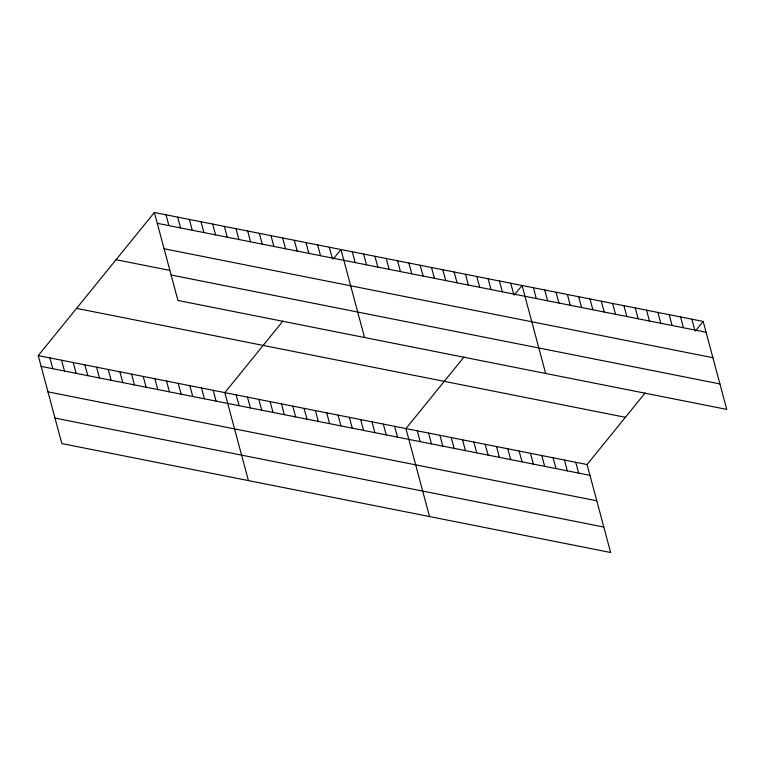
<?xml version="1.0" encoding="UTF-8"?>
<svg xmlns="http://www.w3.org/2000/svg" width="765" height="765" viewBox="0 0 765 765"><rect width="100%" height="100%" fill="white"/><g stroke="black" fill="none" stroke-linecap="round" stroke-linejoin="round"><path stroke-width="1.15" d="M645.115 392.981L587.061 464.527L610.633 552.502L61.822 443.566L38.25 355.591L154.367 212.498L703.178 321.434L726.75 409.409L177.939 300.473L154.367 212.498M282.907 321.08L224.843 392.636L248.415 480.602M333.157 259.153L340.961 249.533L364.542 337.508M464.011 357.035L405.947 428.582L429.519 516.557M514.262 295.099L522.074 285.488L545.646 373.454M695.375 331.054L703.178 321.434M157.265 223.304L706.076 332.24M164.093 248.768L712.894 357.704M116.05 259.718L169.696 270.37M171.121 275.008L719.922 383.934M76.567 308.372L625.378 417.308M38.25 355.591L587.061 464.527M41.147 366.397L589.949 475.333M47.965 391.862L596.777 500.798M54.994 418.101L603.805 527.037M691.856 319.187L694.754 329.992M680.544 316.94L683.432 327.745M669.222 314.692L672.119 325.498M657.9 312.445L660.797 323.251M646.578 310.198L649.475 321.004M635.266 307.951L638.153 318.756M623.944 305.704L626.841 316.509M612.622 303.456L615.519 314.262M601.309 301.209L604.197 312.015M589.987 298.962L592.885 309.768M578.665 296.715L581.563 307.52M567.353 294.468L570.241 305.273M556.031 292.22L558.928 303.026M544.709 289.973L547.606 300.779M533.387 287.736L536.284 298.532M575.739 462.28L578.636 473.086M564.417 460.033L567.314 470.838M510.752 283.241L513.65 294.037M553.095 457.786L555.992 468.591M499.43 280.994L502.328 291.79M541.783 455.538L544.67 466.344M488.118 278.747L491.006 289.543M530.461 453.291L533.358 464.097M476.796 276.5L479.693 287.296M519.139 451.044L522.036 461.85M465.474 274.252L468.371 285.049M507.826 448.806L510.714 459.602M454.161 272.005L457.049 282.811M496.504 446.559L499.402 457.355M442.839 269.758L445.737 280.564M485.182 444.312L488.08 455.108M431.517 267.511L434.415 278.317M473.87 442.065L476.758 452.861M420.195 265.264L423.093 276.069M462.548 439.818L465.445 450.614M408.883 263.017L411.771 273.822M451.226 437.57L454.123 448.367M397.561 260.769L400.458 271.575M439.904 435.323L442.801 446.119M386.239 258.522L389.136 269.328M428.591 433.076L431.479 443.882M374.926 256.275L377.814 267.081M417.269 430.829L420.167 441.635M363.605 254.028L366.502 264.833M352.282 251.781L355.18 262.586M394.635 426.334L397.523 437.14M383.313 424.087L386.21 434.893M329.304 247.219L332.201 258.025M371.991 421.84L374.888 432.646M317.638 244.905L320.535 255.711M360.678 419.593L363.566 430.399M305.981 242.591L308.869 253.397M349.356 417.346L352.254 428.151M294.315 240.277L297.212 251.083M338.034 415.099L340.932 425.904M282.658 237.963L285.546 248.768M326.712 412.851L329.61 423.657M270.992 235.649L273.889 246.445M315.4 410.604L318.288 421.41M259.325 233.335L262.223 244.131M304.078 408.357L306.975 419.163M247.669 231.02L250.566 241.817M292.756 406.11L295.653 416.915M236.003 228.706L238.9 239.502M281.444 403.863L284.331 414.668M224.346 226.383L227.234 237.188M270.122 401.615L273.019 412.421M212.68 224.069L215.577 234.874M258.8 399.368L261.697 410.174M201.023 221.754L203.911 232.56M247.487 397.131L250.375 407.927M189.357 219.44L192.254 230.246M236.165 394.883L239.062 405.68M177.69 217.126L180.588 227.932M213.186 390.322L216.074 401.118M166.034 214.812L168.931 225.618M201.52 387.998L204.418 398.804M189.854 385.684L192.751 396.49M178.197 383.37L181.095 394.176M166.531 381.056L169.428 391.862M154.874 378.742L157.762 389.548M143.208 376.428L146.105 387.233M131.551 374.114L134.439 384.919M119.885 371.8L122.783 382.605M108.219 369.485L111.116 380.291M96.562 367.171L99.46 377.967M84.896 364.857L87.793 375.653M73.239 362.543L76.127 373.339M61.573 360.229L64.47 371.025M49.916 357.905L52.804 368.711"/></g></svg>
